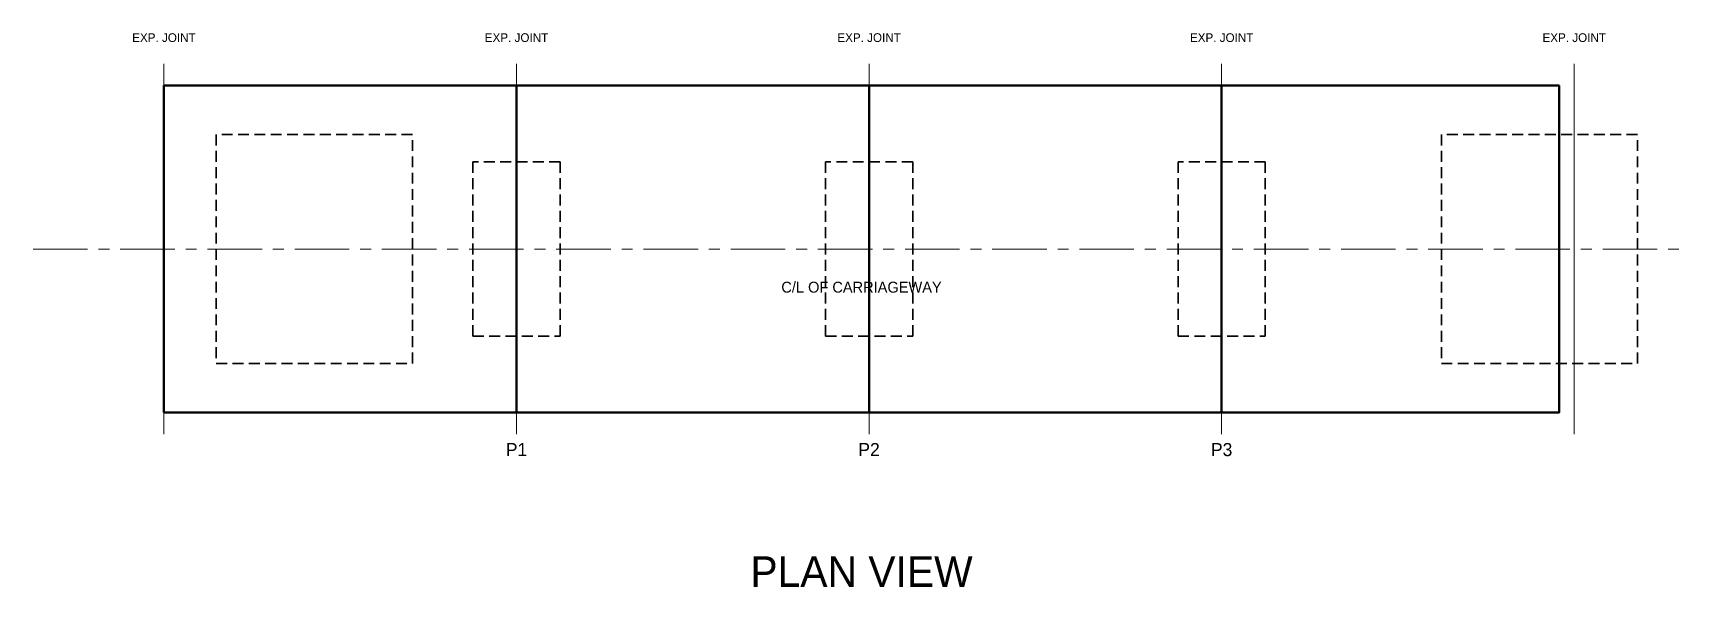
# Model space of a CAD drawing. Header units: metres. Extents: x -26 to 48, y -14 to 651.
# Drawn here: x -3 to 35, y -14 to -1.3 of the extents above.
import ezdxf
from ezdxf.enums import TextEntityAlignment as Align

# ---------------------------------------------------------------- set-up
doc = ezdxf.new("R2010")
doc.units = ezdxf.units.M
doc.linetypes.add('CENTER', pattern=[2, 1.25, -0.25, 0.25, -0.25])
doc.linetypes.add('HIDDEN', pattern=[0.375, 0.25, -0.125])
for name, color, linetype, lineweight in [('A-DIM', 1, 'CONTINUOUS', 18), ('A-GRID', 8, 'CENTER', 15), ('A-TEXT', 7, 'CONTINUOUS', 18), ('S-ABUT', 5, 'CONTINUOUS', 50), ('S-DECK', 4, 'CONTINUOUS', 50), ('S-FNDTN', 2, 'HIDDEN', 35), ('S-PIER', 3, 'CONTINUOUS', 50)]:
    doc.layers.add(name, color=color, linetype=linetype, lineweight=lineweight)

msp = doc.modelspace()

# ---------------------------------------------------------------- linework, layer by layer
at = {"layer": 'A-DIM', "linetype": 'CONTINUOUS'}
for p, q in [((0, -10.5), (0, -2)), ((8.087, -10.5), (8.087, -2)), ((16.174, -10.5), (16.174, -2)), ((24.261, -10.5), (24.261, -2)), ((32.348, -10.5), (32.348, -2))]:
    msp.add_line(p, q, dxfattribs=at)
at = {"layer": 'A-GRID', "linetype": 'CENTER'}
msp.add_line((-3, -6.25), (35, -6.25), dxfattribs=at)
at = {"layer": 'S-ABUT', "linetype": 'CONTINUOUS'}
for p, q in [((0, -10), (0, -2.5)), ((32, -10), (32, -2.5))]:
    msp.add_line(p, q, dxfattribs=at)
at = {"layer": 'S-DECK', "linetype": 'CONTINUOUS'}
msp.add_lwpolyline([(0, -10), (32, -10), (32, -2.5), (0, -2.5)], close=True, dxfattribs=at)
at = {"layer": 'S-FNDTN', "linetype": 'HIDDEN'}
for points in [[(1.2, -8.875), (5.7, -8.875), (5.7, -3.625), (1.2, -3.625)], [(29.3, -8.875), (33.8, -8.875), (33.8, -3.625), (29.3, -3.625)], [(7.087, -8.25), (9.087, -8.25), (9.087, -4.25), (7.087, -4.25)], [(15.174, -8.25), (17.174, -8.25), (17.174, -4.25), (15.174, -4.25)], [(23.261, -8.25), (25.261, -8.25), (25.261, -4.25), (23.261, -4.25)]]:
    msp.add_lwpolyline(points, close=True, dxfattribs=at)
at = {"layer": 'S-PIER', "linetype": 'CONTINUOUS'}
for p, q in [((8.087, -10), (8.087, -2.5)), ((16.174, -10), (16.174, -2.5)), ((24.261, -10), (24.261, -2.5))]:
    msp.add_line(p, q, dxfattribs=at)

# ---------------------------------------------------------------- texts
at = {"layer": 'A-DIM'}
for p in [(0, -1.5), (8.087, -1.5), (16.174, -1.5), (24.261, -1.5), (32.348, -1.5)]:
    msp.add_text('EXP. JOINT', height=0.2, dxfattribs=at).set_placement(p, align=Align.CENTER)
at = {"layer": 'A-GRID'}
msp.add_text('C/L OF CARRIAGEWAY', height=0.25, dxfattribs=at).set_placement((16, -7.25), align=Align.CENTER)
at = {"layer": 'A-TEXT'}
for s, height, p in [('P1', 0.3, (8.087, -11)), ('P2', 0.3, (16.174, -11)), ('P3', 0.3, (24.261, -11)), ('PLAN VIEW', 0.7, (16, -14))]:
    msp.add_text(s, height=height, dxfattribs=at).set_placement(p, align=Align.CENTER)

doc.saveas('drawing.dxf')
